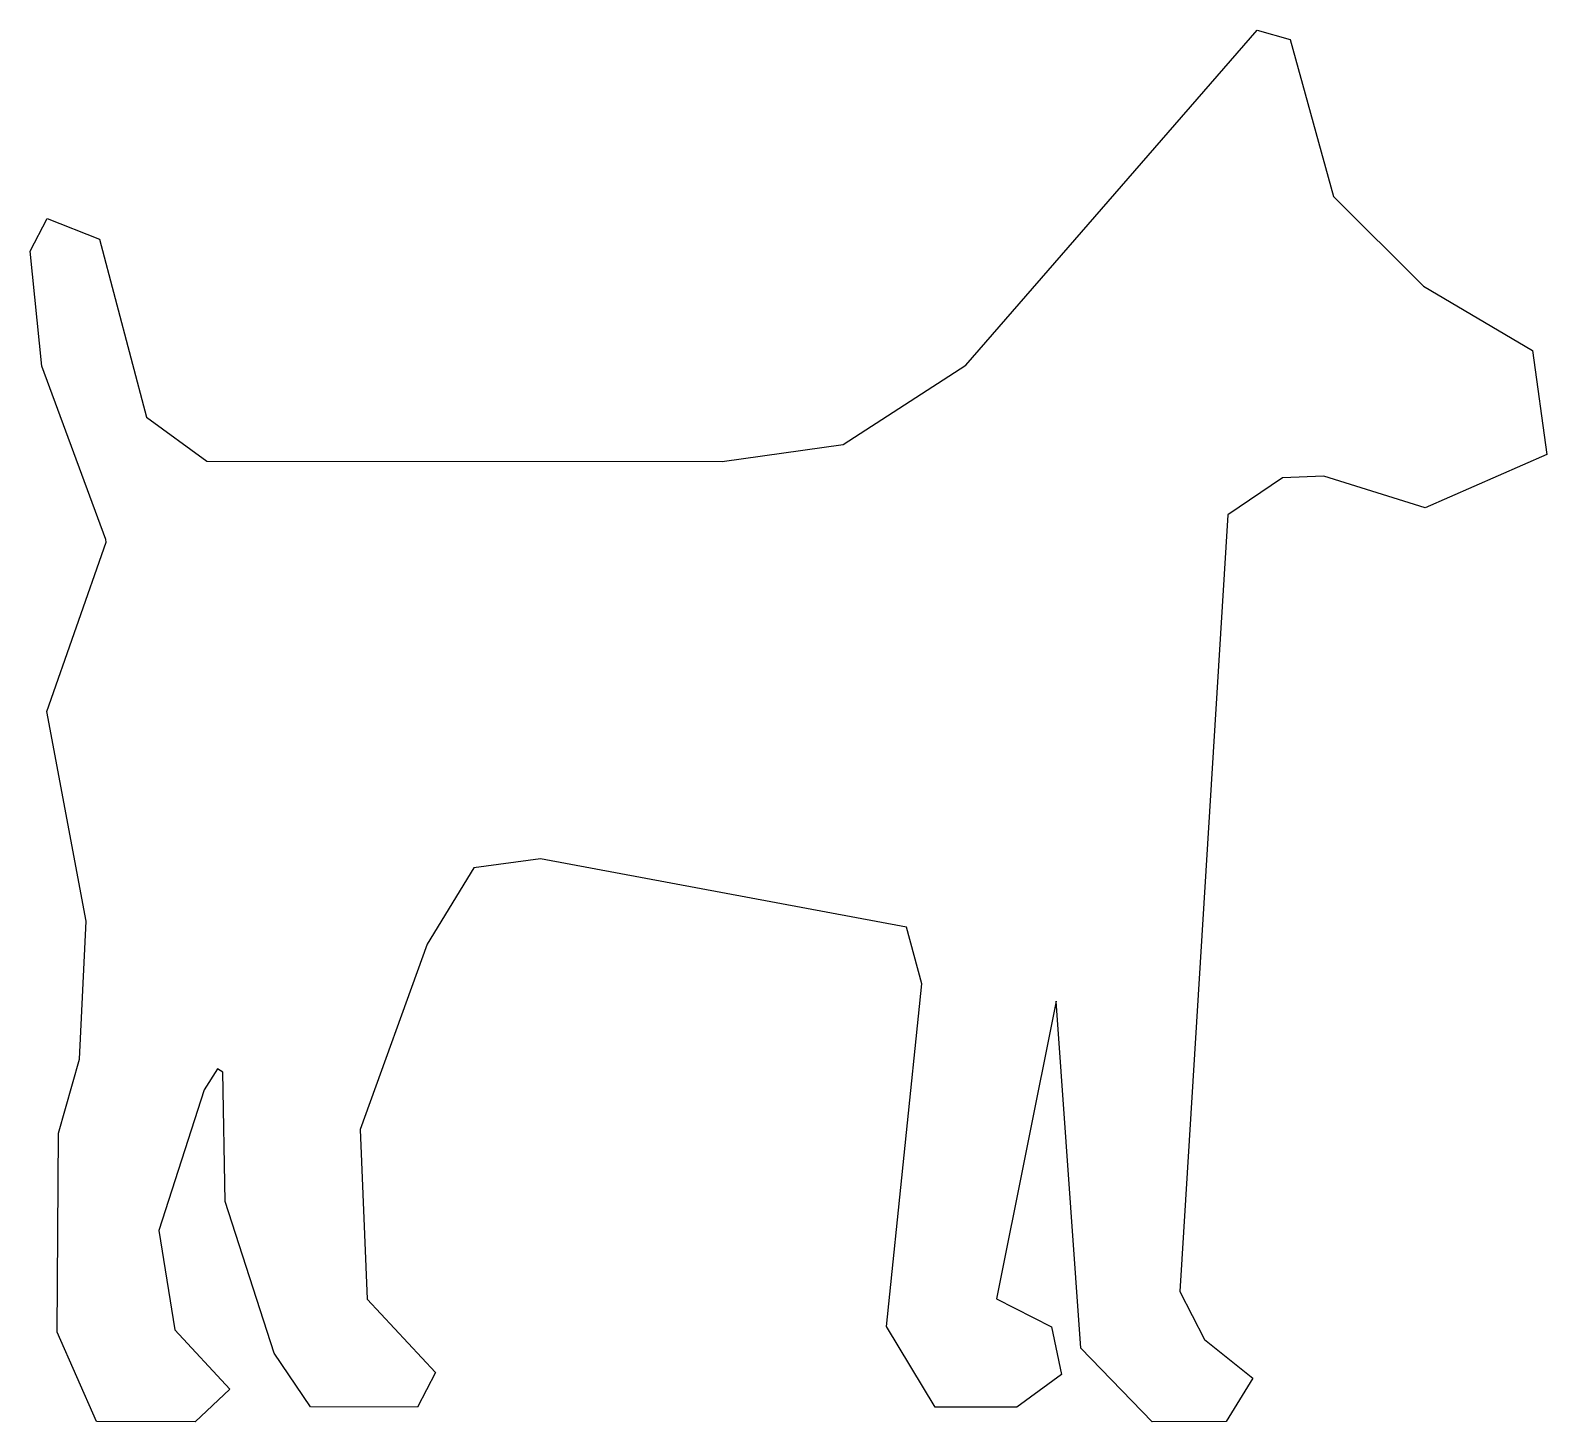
# Model space of a CAD drawing. Header units: centimetres. Extents: x -5.9 to 5.9, y -5.4 to 5.4.
import ezdxf

# ---------------------------------------------------------------- set-up
doc = ezdxf.new("R2010")
doc.units = ezdxf.units.CM
doc.header["$MEASUREMENT"] = 0
doc.layers.add('Layer 1', color=7, linetype='Continuous')

msp = doc.modelspace()

# ---------------------------------------------------------------- linework, layer by layer
at = {"layer": 'Layer 1'}
msp.add_open_spline([(5.82631, 2.93981), (5.82631, 2.93981), (4.97287, 3.4435), (4.97287, 3.4435), (4.97287, 3.4435), (4.97287, 3.4435), (4.26821, 4.14573), (4.26821, 4.14573), (4.26821, 4.14573), (4.26821, 4.14573), (3.92761, 5.37586), (3.92761, 5.37586), (3.92761, 5.37586), (3.92761, 5.37586), (3.66956, 5.44819), (3.66956, 5.44819), (3.66956, 5.44819), (3.66956, 5.44819), (1.38975, 2.82578), (1.38975, 2.82578), (1.38975, 2.82578), (1.38975, 2.82578), (0.42804, 2.20525), (0.42804, 2.20525), (0.42804, 2.20525), (0.42804, 2.20525), (-0.52038, 2.07113), (-0.52038, 2.07113), (-0.52038, 2.07113), (-0.52038, 2.07113), (-4.55409, 2.07492), (-4.55409, 2.07492), (-4.55409, 2.07492), (-4.55409, 2.07492), (-5.02864, 2.41877), (-5.02864, 2.41877), (-5.02864, 2.41877), (-5.02864, 2.41877), (-5.39496, 3.81164), (-5.39496, 3.81164), (-5.39496, 3.81164), (-5.39496, 3.81164), (-5.80549, 3.97574), (-5.80549, 3.97574), (-5.80549, 3.97574), (-5.80549, 3.97574), (-5.93757, 3.71875), (-5.93757, 3.71875), (-5.93757, 3.71875), (-5.93757, 3.71875), (-5.84843, 2.81884), (-5.84843, 2.81884), (-5.84843, 2.81884), (-5.84843, 2.81884), (-5.34691, 1.461), (-5.34691, 1.461), (-5.34691, 1.461), (-5.34691, 1.461), (-5.34403, 1.43976), (-5.34403, 1.43976), (-5.34403, 1.43976), (-5.34403, 1.43976), (-5.80901, 0.11316), (-5.80901, 0.11316), (-5.80901, 0.11316), (-5.80901, 0.11316), (-5.5009, -1.52797), (-5.5009, -1.52797), (-5.5009, -1.52797), (-5.5009, -1.52797), (-5.55181, -2.60805), (-5.55181, -2.60805), (-5.55181, -2.60805), (-5.55181, -2.60805), (-5.71651, -3.18767), (-5.71651, -3.18767), (-5.71651, -3.18767), (-5.71651, -3.18767), (-5.72672, -4.74628), (-5.72672, -4.74628), (-5.72672, -4.74628), (-5.72672, -4.74628), (-5.4189, -5.44759), (-5.4189, -5.44759), (-5.4189, -5.44759), (-5.4189, -5.44759), (-4.64587, -5.44819), (-4.64587, -5.44819), (-4.64587, -5.44819), (-4.64587, -5.44819), (-4.37523, -5.19343), (-4.37523, -5.19343), (-4.37523, -5.19343), (-4.37523, -5.19343), (-4.80512, -4.72953), (-4.80512, -4.72953), (-4.80512, -4.72953), (-4.80512, -4.72953), (-4.9308, -3.94994), (-4.9308, -3.94994), (-4.9308, -3.94994), (-4.9308, -3.94994), (-4.57605, -2.84821), (-4.57605, -2.84821), (-4.57605, -2.84821), (-4.57605, -2.84821), (-4.47069, -2.68605), (-4.47069, -2.68605), (-4.47069, -2.68605), (-4.47069, -2.68605), (-4.43042, -2.71007), (-4.43042, -2.71007), (-4.43042, -2.71007), (-4.43042, -2.71007), (-4.41105, -3.72396), (-4.41105, -3.72396), (-4.41105, -3.72396), (-4.41105, -3.72396), (-4.02672, -4.91051), (-4.02672, -4.91051), (-4.02672, -4.91051), (-4.02672, -4.91051), (-3.74385, -5.33135), (-3.74385, -5.33135), (-3.74385, -5.33135), (-3.74385, -5.33135), (-2.90515, -5.33421), (-2.90515, -5.33421), (-2.90515, -5.33421), (-2.90515, -5.33421), (-2.7649, -5.06238), (-2.7649, -5.06238), (-2.7649, -5.06238), (-2.7649, -5.06238), (-3.29848, -4.48911), (-3.29848, -4.48911), (-3.29848, -4.48911), (-3.29848, -4.48911), (-3.35412, -3.15878), (-3.35412, -3.15878), (-3.35412, -3.15878), (-3.35412, -3.15878), (-2.82924, -1.70987), (-2.82924, -1.70987), (-2.82924, -1.70987), (-2.82924, -1.70987), (-2.46377, -1.11064), (-2.46377, -1.11064), (-2.46377, -1.11064), (-2.46377, -1.11064), (-1.94231, -1.04066), (-1.94231, -1.04066), (-1.94231, -1.04066), (-1.94231, -1.04066), (0.9235, -1.57612), (0.9235, -1.57612), (0.9235, -1.57612), (0.9235, -1.57612), (1.0433, -2.02031), (1.0433, -2.02031), (1.0433, -2.02031), (1.0433, -2.02031), (0.76806, -4.70268), (0.76806, -4.70268), (0.76806, -4.70268), (0.76806, -4.70268), (1.14737, -5.33583), (1.14737, -5.33583), (1.14737, -5.33583), (1.14737, -5.33583), (1.78924, -5.33577), (1.78924, -5.33577), (1.78924, -5.33577), (1.78924, -5.33577), (2.13836, -5.07847), (2.13836, -5.07847), (2.13836, -5.07847), (2.13836, -5.07847), (2.06018, -4.70434), (2.06018, -4.70434), (2.06018, -4.70434), (2.06018, -4.70434), (1.63023, -4.48606), (1.63023, -4.48606), (1.63023, -4.48606), (1.63023, -4.48606), (2.09632, -2.15477), (2.09632, -2.15477), (2.09632, -2.15477), (2.09632, -2.15477), (2.28838, -4.87381), (2.28838, -4.87381), (2.28838, -4.87381), (2.28838, -4.87381), (2.84758, -5.44819), (2.84758, -5.44819), (2.84758, -5.44819), (2.84758, -5.44819), (3.42635, -5.44774), (3.42635, -5.44774), (3.42635, -5.44774), (3.42635, -5.44774), (3.63638, -5.10646), (3.63638, -5.10646), (3.63638, -5.10646), (3.63638, -5.10646), (3.25795, -4.80491), (3.25795, -4.80491), (3.25795, -4.80491), (3.25795, -4.80491), (3.0652, -4.42918), (3.0652, -4.42918), (3.0652, -4.42918), (3.0652, -4.42918), (3.44083, 1.65402), (3.44083, 1.65402), (3.44083, 1.65402), (3.44083, 1.65402), (3.86768, 1.94294), (3.86768, 1.94294), (3.86768, 1.94294), (3.86768, 1.94294), (4.1937, 1.95683), (4.1937, 1.95683), (4.1937, 1.95683), (4.1937, 1.95683), (4.98528, 1.7095), (4.98528, 1.7095), (4.98528, 1.7095), (4.98528, 1.7095), (5.93757, 2.12548), (5.93757, 2.12548), (5.93757, 2.12548), (5.93757, 2.12548), (5.82631, 2.93981), (5.82631, 2.93981)], degree=3, knots=[0, 0, 0, 0, 0.01666667, 0.01666667, 0.01666667, 0.01666667, 0.03333333, 0.03333333, 0.03333333, 0.03333333, 0.05, 0.05, 0.05, 0.05, 0.06666667, 0.06666667, 0.06666667, 0.06666667, 0.08333333, 0.08333333, 0.08333333, 0.08333333, 0.1, 0.1, 0.1, 0.1, 0.11666667, 0.11666667, 0.11666667, 0.11666667, 0.13333333, 0.13333333, 0.13333333, 0.13333333, 0.15, 0.15, 0.15, 0.15, 0.16666667, 0.16666667, 0.16666667, 0.16666667, 0.18333333, 0.18333333, 0.18333333, 0.18333333, 0.2, 0.2, 0.2, 0.2, 0.21666667, 0.21666667, 0.21666667, 0.21666667, 0.23333333, 0.23333333, 0.23333333, 0.23333333, 0.25, 0.25, 0.25, 0.25, 0.26666667, 0.26666667, 0.26666667, 0.26666667, 0.28333333, 0.28333333, 0.28333333, 0.28333333, 0.3, 0.3, 0.3, 0.3, 0.31666667, 0.31666667, 0.31666667, 0.31666667, 0.33333333, 0.33333333, 0.33333333, 0.33333333, 0.35, 0.35, 0.35, 0.35, 0.36666667, 0.36666667, 0.36666667, 0.36666667, 0.38333333, 0.38333333, 0.38333333, 0.38333333, 0.4, 0.4, 0.4, 0.4, 0.41666667, 0.41666667, 0.41666667, 0.41666667, 0.43333333, 0.43333333, 0.43333333, 0.43333333, 0.45, 0.45, 0.45, 0.45, 0.46666667, 0.46666667, 0.46666667, 0.46666667, 0.48333333, 0.48333333, 0.48333333, 0.48333333, 0.5, 0.5, 0.5, 0.5, 0.51666667, 0.51666667, 0.51666667, 0.51666667, 0.53333333, 0.53333333, 0.53333333, 0.53333333, 0.55, 0.55, 0.55, 0.55, 0.56666667, 0.56666667, 0.56666667, 0.56666667, 0.58333333, 0.58333333, 0.58333333, 0.58333333, 0.6, 0.6, 0.6, 0.6, 0.61666667, 0.61666667, 0.61666667, 0.61666667, 0.63333333, 0.63333333, 0.63333333, 0.63333333, 0.65, 0.65, 0.65, 0.65, 0.66666667, 0.66666667, 0.66666667, 0.66666667, 0.68333333, 0.68333333, 0.68333333, 0.68333333, 0.7, 0.7, 0.7, 0.7, 0.71666667, 0.71666667, 0.71666667, 0.71666667, 0.73333333, 0.73333333, 0.73333333, 0.73333333, 0.75, 0.75, 0.75, 0.75, 0.76666667, 0.76666667, 0.76666667, 0.76666667, 0.78333333, 0.78333333, 0.78333333, 0.78333333, 0.8, 0.8, 0.8, 0.8, 0.81666667, 0.81666667, 0.81666667, 0.81666667, 0.83333333, 0.83333333, 0.83333333, 0.83333333, 0.85, 0.85, 0.85, 0.85, 0.86666667, 0.86666667, 0.86666667, 0.86666667, 0.88333333, 0.88333333, 0.88333333, 0.88333333, 0.9, 0.9, 0.9, 0.9, 0.91666667, 0.91666667, 0.91666667, 0.91666667, 0.93333333, 0.93333333, 0.93333333, 0.93333333, 0.95, 0.95, 0.95, 0.95, 0.96666667, 0.96666667, 0.96666667, 0.96666667, 1, 1, 1, 1], dxfattribs=at)

doc.saveas('drawing.dxf')
